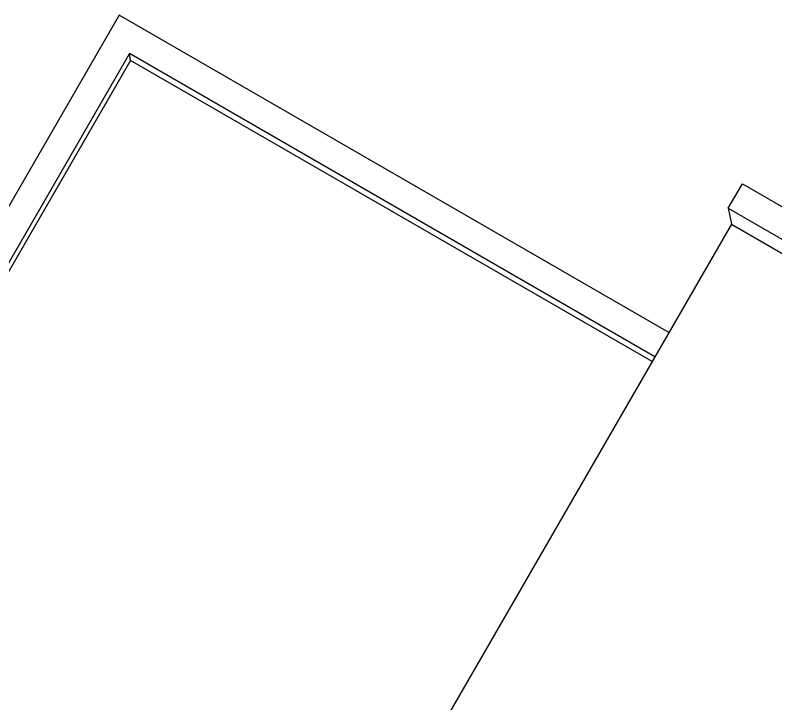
# Model space of a CAD drawing. Header units: millimetres. Extents: x 1417 to 35090, y -5751 to 14938.
# Drawn here: x 26973 to 29679, y 6909 to 9359 of the extents above; entities that cross this region are included whole.
import ezdxf

# ---------------------------------------------------------------- set-up
doc = ezdxf.new("R2010")
doc.units = ezdxf.units.MM
doc.layers.add('Thin', color=4, linetype='Continuous')

msp = doc.modelspace()

# ---------------------------------------------------------------- linework, layer by layer
at = {"layer": 'Thin'}
for p, q in [((27383, 9197.4), (27379.1, 9222.1)), ((29509.6, 8672.1), (29559.6, 8758.7))]:
    msp.add_line(p, q, dxfattribs=at)
for points in [[(29298.1, 8229.6), (27342.5, 9358.7), (25342.5, 5894.6), (27559.6, 4614.6)], [(29248.1, 8143), (27379.1, 9222.1), (25479.1, 5931.2), (27559.6, 4730.1)], [(29238.4, 8126.2), (27383, 9197.4), (25492.8, 5923.3)], [(29559.6, 8758.7), (32538.7, 7038.7), (30538.7, 3574.6), (27559.6, 5294.6)], [(29509.6, 8672.1), (32402.1, 7002.1), (30502.1, 3711.2), (27609.6, 5381.2)], [(29509.6, 8672.1), (29520.9, 8615.5), (27642.6, 5362.1)], [(29520.9, 8615.5), (32380.4, 6964.5)]]:
    msp.add_lwpolyline(points, dxfattribs=at)

doc.saveas('drawing.dxf')
